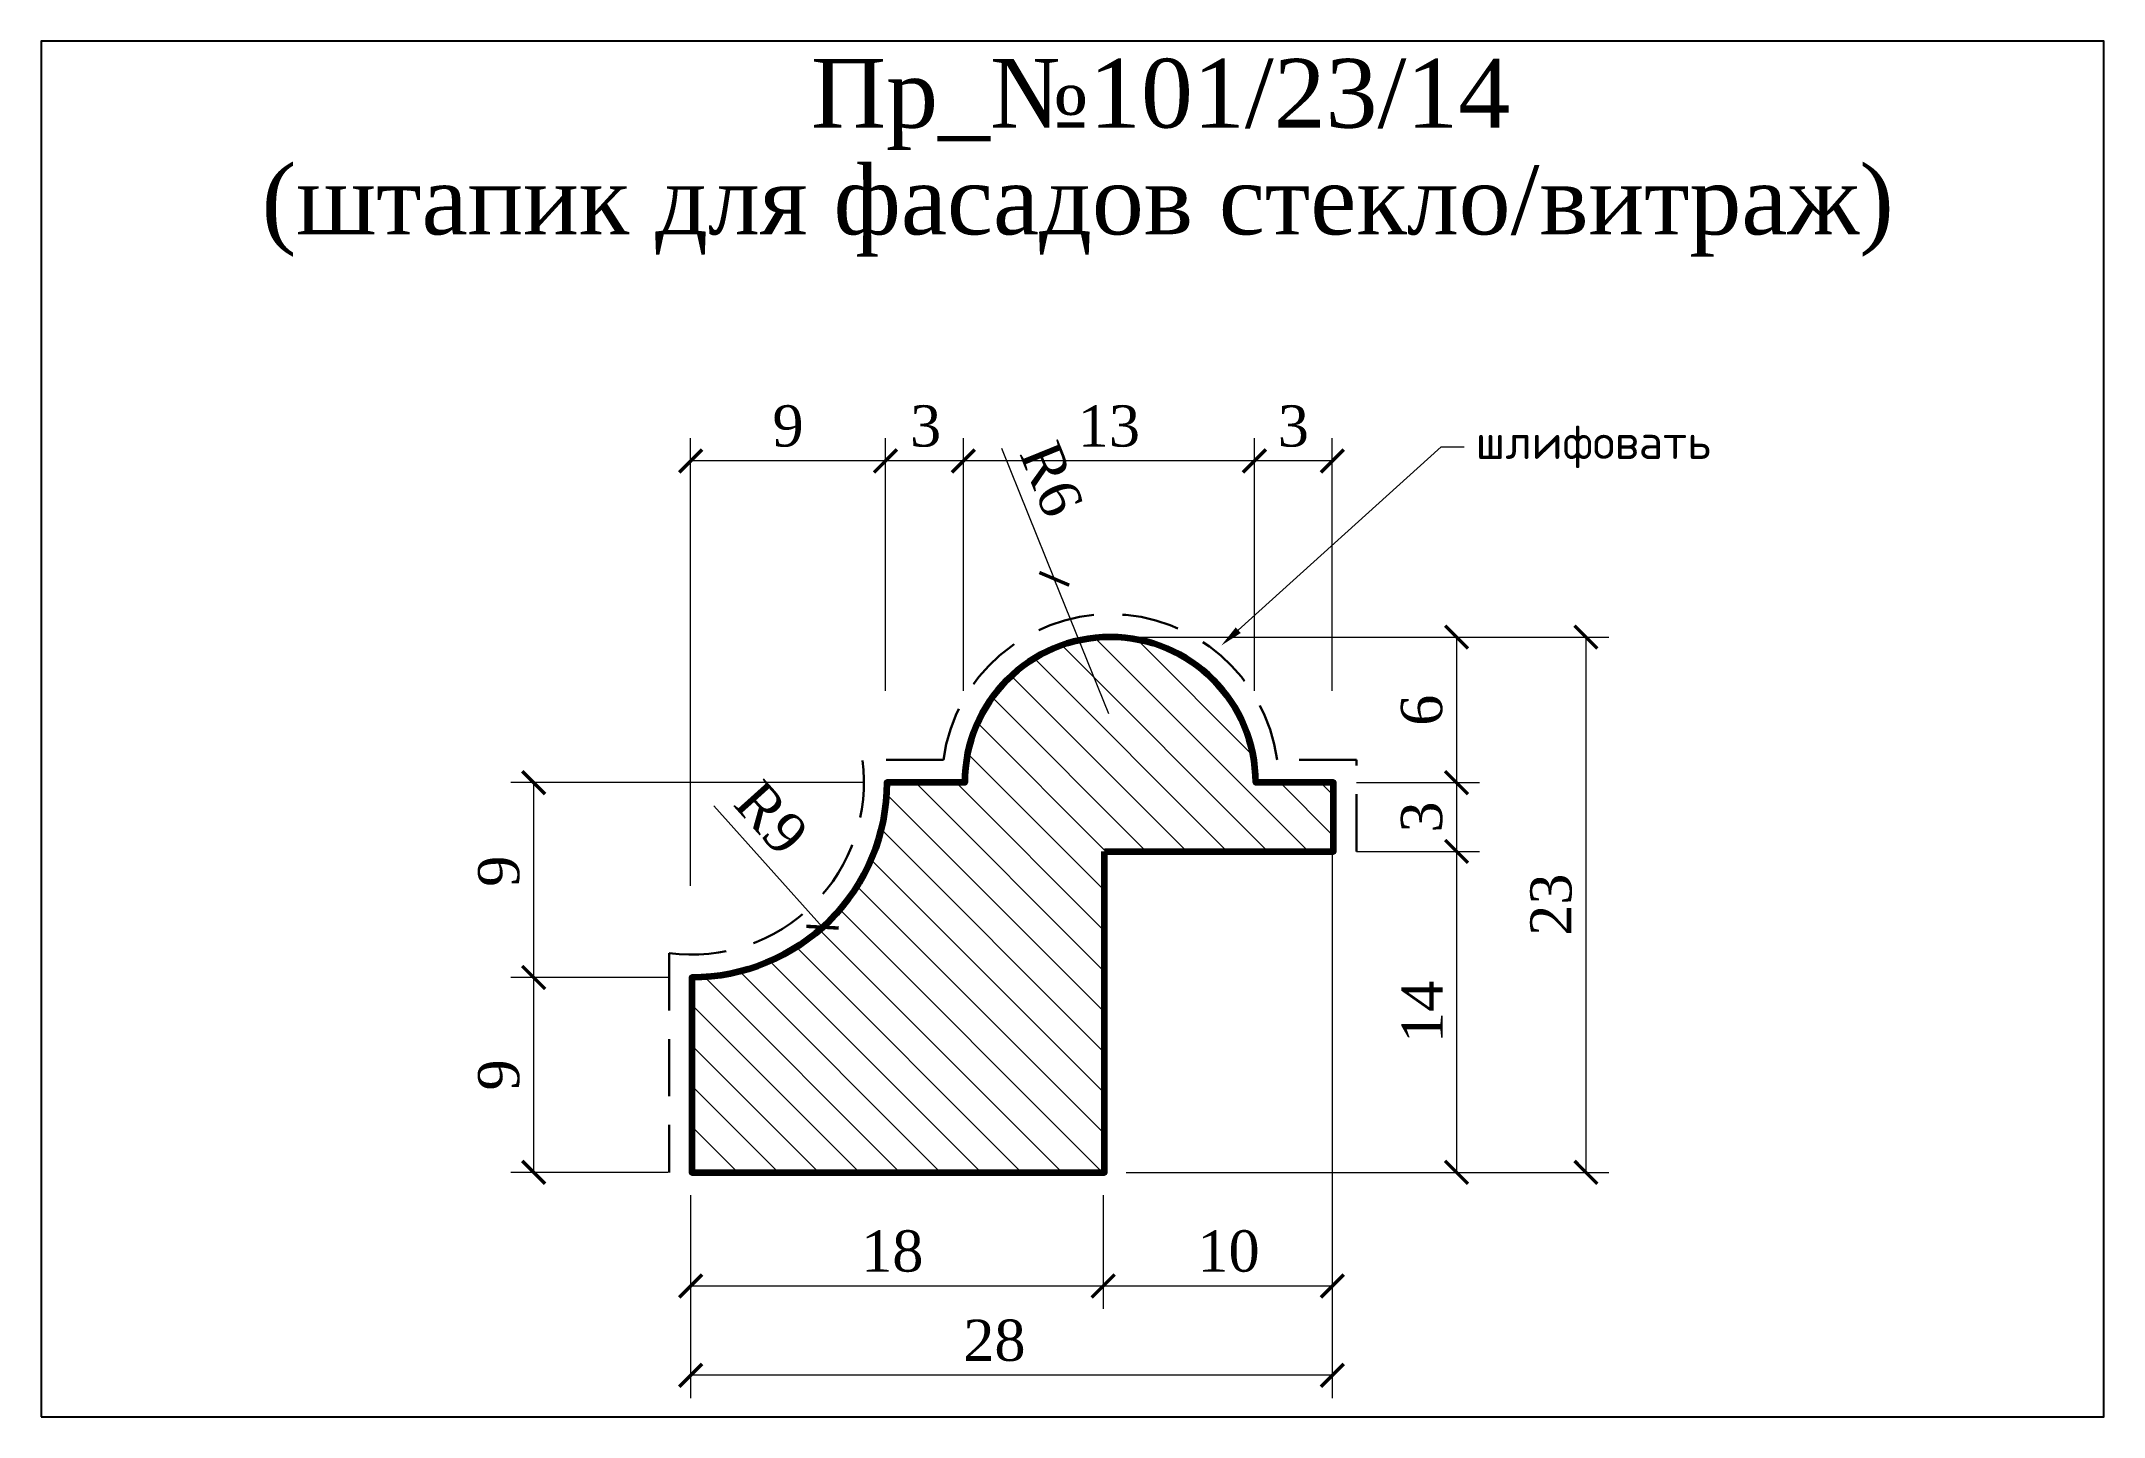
# Model space of a CAD drawing. Header units: millimetres. Extents: x 305851 to 305941, y -90503.8 to -90443.8.
import ezdxf
from ezdxf import colors
from ezdxf.entities.mleader import LeaderData, LeaderLine
from ezdxf.math import Vec2, Vec3

# ---------------------------------------------------------------- set-up
doc = ezdxf.new("R2010")
doc.units = ezdxf.units.MM
doc.header["$MEASUREMENT"] = 0
doc.linetypes.add('HIDDEN', pattern=[0.375, 0.25, -0.125])
doc.layers.add('Outside panel', color=7, linetype='Continuous', lineweight=18, true_color=0x7f5e57)
doc.layers.add('линия 50', color=1, linetype='Continuous', lineweight=211)
doc.layers.add('служебный слой РАЗМЕРЫ', color=7, linetype='Continuous', lineweight=9)
doc.layers.add('размеры в модели', color=7, linetype='Continuous')
doc.styles.add('ELECT', font='times.ttf')
doc.styles.get("Standard").update_dxf_attribs({"font": 'times.ttf'})
doc.styles.add('ЕСКД профили текст', font='isocpeur.ttf')
doc.dimstyles.new('M_1', dxfattribs={"dimtxt": 1.8, "dimasz": 1, "dimexe": 1, "dimexo": 1, "dimgap": 0.6, "dimtad": 1, "dimdec": 0, "dimdsep": 46, "dimtxsty": 'Standard', "dimblk": 'ARCHTICK', "dimcen": -5, "dimclrd": 7, "dimclre": 7, "dimclrt": 7, "dimadec": 0, "dimazin": 0, "dimtfac": 1, "dimtdec": 0, "dimtmove": 0, "dimatfit": 3, "dimfxl": 1, "dimtolj": 1, "dimtzin": 0, "dimlwd": 5, "dimlwe": 5, "dimarcsym": 0})

# ---------------------------------------------------------------- blocks, each defined once
blk = doc.blocks.new('_ArchTick')
at = {"color": 0, "linetype": 'ByBlock', "const_width": 0.15}
blk.add_lwpolyline([(-0.5, -0.5), (0.5, 0.5)], dxfattribs=at)
blk = doc.blocks.new('*D16')
at = {"layer": 'Defpoints', "color": 0, "ltscale": 1000, "transparency": 16777216}
for p in [(305895.212, -90467.276), (305897.595, -90473.162)]:
    blk.add_point(p, dxfattribs=at)
at = {"layer": 'размеры в модели', "color": 7, "lineweight": 5, "ltscale": 1000, "transparency": 16777216}
for p in [(305892.903, -90461.572), (305897.595, -90473.162)]:
    blk.add_line(p, (305895.212, -90467.276), dxfattribs=at)
at = {"layer": 'размеры в модели', "color": 7, "lineweight": 5, "ltscale": 1000, "transparency": 16777216, "rotation": 292.0379219030245}
blk.add_blockref('_ArchTick', (305895.212, -90467.276), dxfattribs=at)
at = {"layer": 'размеры в модели', "color": 7, "ltscale": 1000, "transparency": 16777216, "insert": (305895.087, -90462.929), "char_height": 1.8, "attachment_point": 5, "rotation": 292.03792}
blk.add_mtext('\\A1;R6', dxfattribs=at)
blk = doc.blocks.new('*D15')
at = {"layer": 'Defpoints', "color": 0, "ltscale": 1000, "transparency": 16777216}
for p in [(305879.422, -90476.149), (305885.102, -90482.472)]:
    blk.add_point(p, dxfattribs=at)
at = {"layer": 'размеры в модели', "color": 7, "lineweight": 5, "ltscale": 1000, "transparency": 16777216}
blk.add_line((305880.352, -90477.184), (305885.102, -90482.472), dxfattribs=at)
blk.add_arc((305879.422, -90476.149), 8.5, 276.74068, 318.67507, dxfattribs=at)
at = {"layer": 'размеры в модели', "color": 7, "lineweight": 5, "ltscale": 1000, "transparency": 16777216, "rotation": 311.9343902578816}
blk.add_blockref('_ArchTick', (305885.102, -90482.472), dxfattribs=at)
at = {"layer": 'размеры в модели', "color": 7, "ltscale": 1000, "transparency": 16777216, "insert": (305882.865, -90477.71), "char_height": 1.8, "attachment_point": 5, "rotation": 311.93439}
blk.add_mtext('\\A1;R9', dxfattribs=at)
blk = doc.blocks.new('*D14')
at = {"layer": 'Defpoints', "color": 0, "ltscale": 1000, "transparency": 16777216}
for p in [(305872.495, -90476.166), (305887.845, -90476.166), (305879.403, -90484.666)]:
    blk.add_point(p, dxfattribs=at)
at = {"layer": 'размеры в модели', "color": 7, "lineweight": 5, "ltscale": 1000, "transparency": 16777216}
for p, q in [((305886.845, -90476.166), (305871.495, -90476.166)), ((305872.495, -90484.666), (305872.495, -90476.166)), ((305878.403, -90484.666), (305871.495, -90484.666))]:
    blk.add_line(p, q, dxfattribs=at)
for p, rotation in [((305872.495, -90476.166), 90), ((305872.495, -90484.666), 270)]:
    blk.add_blockref('_ArchTick', p, dxfattribs=dict(at, rotation=rotation))
at = {"layer": 'размеры в модели', "color": 7, "ltscale": 1000, "transparency": 16777216, "insert": (305870.977, -90480.03), "char_height": 1.8, "attachment_point": 5, "rotation": 90}
blk.add_mtext('\\A1;9', dxfattribs=at)
blk = doc.blocks.new('*D13')
at = {"layer": 'Defpoints', "color": 0, "ltscale": 1000, "transparency": 16777216}
for p in [(305872.495, -90484.666), (305879.403, -90484.666), (305879.345, -90493.166)]:
    blk.add_point(p, dxfattribs=at)
at = {"layer": 'размеры в модели', "color": 7, "lineweight": 5, "ltscale": 1000, "transparency": 16777216}
for p, q in [((305878.403, -90484.666), (305871.495, -90484.666)), ((305872.495, -90493.166), (305872.495, -90484.666)), ((305878.345, -90493.166), (305871.495, -90493.166))]:
    blk.add_line(p, q, dxfattribs=at)
for p, rotation in [((305872.495, -90484.666), 90), ((305872.495, -90493.166), 270)]:
    blk.add_blockref('_ArchTick', p, dxfattribs=dict(at, rotation=rotation))
at = {"layer": 'размеры в модели', "color": 7, "ltscale": 1000, "transparency": 16777216, "insert": (305870.977, -90488.916), "char_height": 1.8, "attachment_point": 5, "rotation": 90}
blk.add_mtext('\\A1;9', dxfattribs=at)
blk = doc.blocks.new('*D12')
at = {"layer": 'Defpoints', "color": 0, "ltscale": 1000, "transparency": 16777216}
for p in [(305879.345, -90462.135), (305887.845, -90473.162), (305879.345, -90481.662)]:
    blk.add_point(p, dxfattribs=at)
at = {"layer": 'размеры в модели', "color": 7, "lineweight": 5, "ltscale": 1000, "transparency": 16777216}
for p, q in [((305879.345, -90480.662), (305879.345, -90461.135)), ((305887.845, -90472.162), (305887.845, -90461.135)), ((305887.845, -90462.135), (305879.345, -90462.135))]:
    blk.add_line(p, q, dxfattribs=at)
at = {"layer": 'размеры в модели', "color": 7, "lineweight": 5, "ltscale": 1000, "transparency": 16777216, "rotation": 180}
blk.add_blockref('_ArchTick', (305879.345, -90462.135), dxfattribs=at)
at = {"layer": 'размеры в модели', "color": 7, "lineweight": 5, "ltscale": 1000, "transparency": 16777216}
blk.add_blockref('_ArchTick', (305887.845, -90462.135), dxfattribs=at)
at = {"layer": 'размеры в модели', "color": 7, "ltscale": 1000, "transparency": 16777216, "insert": (305883.595, -90460.616), "char_height": 1.8, "attachment_point": 5}
blk.add_mtext('\\A1;9', dxfattribs=at)
blk = doc.blocks.new('*D11')
at = {"layer": 'Defpoints', "color": 0, "ltscale": 1000, "transparency": 16777216}
for p in [(305887.845, -90462.135), (305887.845, -90473.162), (305891.245, -90473.162)]:
    blk.add_point(p, dxfattribs=at)
at = {"layer": 'размеры в модели', "color": 7, "lineweight": 5, "ltscale": 1000, "transparency": 16777216}
for p, q in [((305887.845, -90472.162), (305887.845, -90461.135)), ((305891.245, -90472.162), (305891.245, -90461.135)), ((305891.245, -90462.135), (305887.845, -90462.135))]:
    blk.add_line(p, q, dxfattribs=at)
at = {"layer": 'размеры в модели', "color": 7, "lineweight": 5, "ltscale": 1000, "transparency": 16777216, "rotation": 180}
blk.add_blockref('_ArchTick', (305887.845, -90462.135), dxfattribs=at)
at = {"layer": 'размеры в модели', "color": 7, "lineweight": 5, "ltscale": 1000, "transparency": 16777216}
blk.add_blockref('_ArchTick', (305891.245, -90462.135), dxfattribs=at)
at = {"layer": 'размеры в модели', "color": 7, "ltscale": 1000, "transparency": 16777216, "insert": (305889.597, -90460.619), "char_height": 1.8, "attachment_point": 5}
blk.add_mtext('\\A1;3', dxfattribs=at)
blk = doc.blocks.new('*D10')
at = {"layer": 'Defpoints', "color": 0, "ltscale": 1000, "transparency": 16777216}
for p in [(305891.245, -90462.135), (305891.245, -90473.162), (305903.945, -90473.162)]:
    blk.add_point(p, dxfattribs=at)
at = {"layer": 'размеры в модели', "color": 7, "lineweight": 5, "ltscale": 1000, "transparency": 16777216}
for p, q in [((305891.245, -90472.162), (305891.245, -90461.135)), ((305903.945, -90472.162), (305903.945, -90461.135)), ((305903.945, -90462.135), (305891.245, -90462.135))]:
    blk.add_line(p, q, dxfattribs=at)
at = {"layer": 'размеры в модели', "color": 7, "lineweight": 5, "ltscale": 1000, "transparency": 16777216, "rotation": 180}
blk.add_blockref('_ArchTick', (305891.245, -90462.135), dxfattribs=at)
at = {"layer": 'размеры в модели', "color": 7, "lineweight": 5, "ltscale": 1000, "transparency": 16777216}
blk.add_blockref('_ArchTick', (305903.945, -90462.135), dxfattribs=at)
at = {"layer": 'размеры в модели', "color": 7, "ltscale": 1000, "transparency": 16777216, "insert": (305897.595, -90460.619), "char_height": 1.8, "attachment_point": 5}
blk.add_mtext('\\A1;13', dxfattribs=at)
blk = doc.blocks.new('*D9')
at = {"layer": 'Defpoints', "color": 0, "ltscale": 1000, "transparency": 16777216}
for p in [(305903.945, -90462.135), (305903.945, -90473.162), (305907.345, -90473.162)]:
    blk.add_point(p, dxfattribs=at)
at = {"layer": 'размеры в модели', "color": 7, "lineweight": 5, "ltscale": 1000, "transparency": 16777216}
for p, q in [((305903.945, -90472.162), (305903.945, -90461.135)), ((305907.345, -90472.162), (305907.345, -90461.135)), ((305907.345, -90462.135), (305903.945, -90462.135))]:
    blk.add_line(p, q, dxfattribs=at)
at = {"layer": 'размеры в модели', "color": 7, "lineweight": 5, "ltscale": 1000, "transparency": 16777216, "rotation": 180}
blk.add_blockref('_ArchTick', (305903.945, -90462.135), dxfattribs=at)
at = {"layer": 'размеры в модели', "color": 7, "lineweight": 5, "ltscale": 1000, "transparency": 16777216}
blk.add_blockref('_ArchTick', (305907.345, -90462.135), dxfattribs=at)
at = {"layer": 'размеры в модели', "color": 7, "ltscale": 1000, "transparency": 16777216, "insert": (305905.645, -90460.619), "char_height": 1.8, "attachment_point": 5}
blk.add_mtext('\\A1;3', dxfattribs=at)
blk = doc.blocks.new('*D8')
at = {"layer": 'Defpoints', "color": 0, "ltscale": 1000, "transparency": 16777216}
for p in [(305907.403, -90479.166), (305897.345, -90493.166), (305912.765, -90493.166)]:
    blk.add_point(p, dxfattribs=at)
at = {"layer": 'размеры в модели', "color": 7, "lineweight": 5, "ltscale": 1000, "transparency": 16777216}
for p, q in [((305908.403, -90479.166), (305913.765, -90479.166)), ((305912.765, -90479.166), (305912.765, -90493.166)), ((305898.345, -90493.166), (305913.765, -90493.166))]:
    blk.add_line(p, q, dxfattribs=at)
for p, rotation in [((305912.765, -90479.166), 90), ((305912.765, -90493.166), 270)]:
    blk.add_blockref('_ArchTick', p, dxfattribs=dict(at, rotation=rotation))
at = {"layer": 'размеры в модели', "color": 7, "ltscale": 1000, "transparency": 16777216, "insert": (305911.265, -90486.166), "char_height": 1.8, "attachment_point": 5, "rotation": 90}
blk.add_mtext('\\A1;14', dxfattribs=at)
blk = doc.blocks.new('*D7')
at = {"layer": 'Defpoints', "color": 0, "ltscale": 1000, "transparency": 16777216}
for p in [(305907.403, -90476.166), (305907.403, -90479.166), (305912.765, -90479.166)]:
    blk.add_point(p, dxfattribs=at)
at = {"layer": 'размеры в модели', "color": 7, "lineweight": 5, "ltscale": 1000, "transparency": 16777216}
for p, q in [((305908.403, -90476.166), (305913.765, -90476.166)), ((305912.765, -90476.166), (305912.765, -90479.166)), ((305908.403, -90479.166), (305913.765, -90479.166))]:
    blk.add_line(p, q, dxfattribs=at)
for p, rotation in [((305912.765, -90476.166), 90), ((305912.765, -90479.166), 270)]:
    blk.add_blockref('_ArchTick', p, dxfattribs=dict(at, rotation=rotation))
at = {"layer": 'размеры в модели', "color": 7, "ltscale": 1000, "transparency": 16777216, "insert": (305911.249, -90477.666), "char_height": 1.8, "attachment_point": 5, "rotation": 90}
blk.add_mtext('\\A1;3', dxfattribs=at)
blk = doc.blocks.new('*D6')
at = {"layer": 'Defpoints', "color": 0, "ltscale": 1000, "transparency": 16777216}
for p in [(305897.653, -90469.816), (305907.403, -90476.166), (305912.765, -90476.166)]:
    blk.add_point(p, dxfattribs=at)
at = {"layer": 'размеры в модели', "color": 7, "lineweight": 5, "ltscale": 1000, "transparency": 16777216}
for p, q in [((305898.653, -90469.816), (305913.765, -90469.816)), ((305912.765, -90469.816), (305912.765, -90476.166)), ((305908.403, -90476.166), (305913.765, -90476.166))]:
    blk.add_line(p, q, dxfattribs=at)
for p, rotation in [((305912.765, -90469.816), 90), ((305912.765, -90476.166), 270)]:
    blk.add_blockref('_ArchTick', p, dxfattribs=dict(at, rotation=rotation))
at = {"layer": 'размеры в модели', "color": 7, "ltscale": 1000, "transparency": 16777216, "insert": (305911.249, -90473.008), "char_height": 1.8, "attachment_point": 5, "rotation": 90}
blk.add_mtext('\\A1;6', dxfattribs=at)
blk = doc.blocks.new('*D5')
at = {"layer": 'Defpoints', "color": 0, "ltscale": 1000, "transparency": 16777216}
for p in [(305897.653, -90469.816), (305897.345, -90493.166), (305918.411, -90493.166)]:
    blk.add_point(p, dxfattribs=at)
at = {"layer": 'размеры в модели', "color": 7, "lineweight": 5, "ltscale": 1000, "transparency": 16777216}
for p, q in [((305898.653, -90469.816), (305919.411, -90469.816)), ((305918.411, -90469.816), (305918.411, -90493.166)), ((305898.345, -90493.166), (305919.411, -90493.166))]:
    blk.add_line(p, q, dxfattribs=at)
for p, rotation in [((305918.411, -90469.816), 90), ((305918.411, -90493.166), 270)]:
    blk.add_blockref('_ArchTick', p, dxfattribs=dict(at, rotation=rotation))
at = {"layer": 'размеры в модели', "color": 7, "ltscale": 1000, "transparency": 16777216, "insert": (305916.895, -90481.491), "char_height": 1.8, "attachment_point": 5, "rotation": 90}
blk.add_mtext('\\A1;23', dxfattribs=at)
blk = doc.blocks.new('*D4')
at = {"layer": 'Defpoints', "color": 0, "ltscale": 1000, "transparency": 16777216}
for p in [(305879.345, -90493.166), (305897.345, -90493.166), (305879.345, -90498.126)]:
    blk.add_point(p, dxfattribs=at)
at = {"layer": 'размеры в модели', "color": 7, "lineweight": 5, "ltscale": 1000, "transparency": 16777216}
for p, q in [((305879.345, -90494.166), (305879.345, -90499.126)), ((305897.345, -90494.166), (305897.345, -90499.126)), ((305897.345, -90498.126), (305879.345, -90498.126))]:
    blk.add_line(p, q, dxfattribs=at)
at = {"layer": 'размеры в модели', "color": 7, "lineweight": 5, "ltscale": 1000, "transparency": 16777216, "rotation": 180}
blk.add_blockref('_ArchTick', (305879.345, -90498.126), dxfattribs=at)
at = {"layer": 'размеры в модели', "color": 7, "lineweight": 5, "ltscale": 1000, "transparency": 16777216}
blk.add_blockref('_ArchTick', (305897.345, -90498.126), dxfattribs=at)
at = {"layer": 'размеры в модели', "color": 7, "ltscale": 1000, "transparency": 16777216, "insert": (305888.143, -90496.61), "char_height": 1.8, "attachment_point": 5}
blk.add_mtext('\\A1;18', dxfattribs=at)
blk = doc.blocks.new('*D3')
at = {"layer": 'Defpoints', "color": 0, "ltscale": 1000, "transparency": 16777216}
for p in [(305907.345, -90476.166), (305897.345, -90493.297), (305897.345, -90498.126)]:
    blk.add_point(p, dxfattribs=at)
at = {"layer": 'размеры в модели', "color": 7, "lineweight": 5, "ltscale": 1000, "transparency": 16777216}
for p, q in [((305907.345, -90477.166), (305907.345, -90499.126)), ((305897.345, -90494.297), (305897.345, -90499.126)), ((305907.345, -90498.126), (305897.345, -90498.126))]:
    blk.add_line(p, q, dxfattribs=at)
at = {"layer": 'размеры в модели', "color": 7, "lineweight": 5, "ltscale": 1000, "transparency": 16777216, "rotation": 180}
blk.add_blockref('_ArchTick', (305897.345, -90498.126), dxfattribs=at)
at = {"layer": 'размеры в модели', "color": 7, "lineweight": 5, "ltscale": 1000, "transparency": 16777216}
blk.add_blockref('_ArchTick', (305907.345, -90498.126), dxfattribs=at)
at = {"layer": 'размеры в модели', "color": 7, "ltscale": 1000, "transparency": 16777216, "insert": (305902.816, -90496.61), "char_height": 1.8, "attachment_point": 5}
blk.add_mtext('\\A1;10', dxfattribs=at)
blk = doc.blocks.new('*D2')
at = {"layer": 'Defpoints', "color": 0, "ltscale": 1000, "transparency": 16777216}
for p in [(305907.345, -90476.166), (305879.345, -90493.166), (305879.345, -90502.019)]:
    blk.add_point(p, dxfattribs=at)
at = {"layer": 'размеры в модели', "color": 7, "lineweight": 5, "ltscale": 1000, "transparency": 16777216}
for p, q in [((305907.345, -90477.166), (305907.345, -90503.019)), ((305879.345, -90494.166), (305879.345, -90503.019)), ((305907.345, -90502.019), (305879.345, -90502.019))]:
    blk.add_line(p, q, dxfattribs=at)
at = {"layer": 'размеры в модели', "color": 7, "lineweight": 5, "ltscale": 1000, "transparency": 16777216, "rotation": 180}
blk.add_blockref('_ArchTick', (305879.345, -90502.019), dxfattribs=at)
at = {"layer": 'размеры в модели', "color": 7, "lineweight": 5, "ltscale": 1000, "transparency": 16777216}
blk.add_blockref('_ArchTick', (305907.345, -90502.019), dxfattribs=at)
at = {"layer": 'размеры в модели', "color": 7, "ltscale": 1000, "transparency": 16777216, "insert": (305892.6, -90500.504), "char_height": 1.8, "attachment_point": 5}
blk.add_mtext('\\A1;28', dxfattribs=at)

msp = doc.modelspace()

# ---------------------------------------------------------------- hatches: boundary and pattern name
at = {"layer": 'Outside panel', "ltscale": 1000}
h = msp.add_hatch(dxfattribs=at)
h.set_pattern_fill('ANSI31', color=256, scale=10, angle=90)
h.set_pattern_definition([(135, (-4459.644, 278.8547), (-0.8838834765, -0.8838834765), [])])
h.paths.add_polyline_path([(305904.003, -90476.166), (305907.403, -90476.166), (305907.403, -90479.166), (305897.403, -90479.166), (305897.403, -90493.166), (305879.403, -90493.166), (305879.403, -90484.666, 0.414214), (305887.903, -90476.166), (305891.303, -90476.166, -1)])

# ---------------------------------------------------------------- linework, layer by layer
at = {"color": 6, "ltscale": 1000}
msp.add_lwpolyline([(305851.007, -90503.826), (305941.007, -90503.826), (305941.007, -90443.826), (305851.007, -90443.826)], close=True, dxfattribs=at)
at = {"layer": 'линия 50', "color": 1, "linetype": 'HIDDEN', "lineweight": 30, "ltscale": 10, "true_color": 0xff0909}
msp.add_lwpolyline([(305908.403, -90479.166), (305908.403, -90475.166), (305904.935, -90475.166, 0.872054), (305890.371, -90475.166), (305886.836, -90475.166, -0.494907), (305878.403, -90483.599), (305878.403, -90493.166)], format="xyb", dxfattribs=at)
at = {"layer": 'линия 50', "color": 7}
msp.add_lwpolyline([(305897.403, -90479.166), (305907.403, -90479.166), (305907.403, -90476.166), (305904.003, -90476.166, 1), (305891.303, -90476.166), (305887.903, -90476.166, -0.414214), (305879.403, -90484.666), (305879.403, -90493.166), (305897.403, -90493.166)], format="xyb", close=True, dxfattribs=at)

# ---------------------------------------------------------------- texts
at = {"color": 7, "ltscale": 1000, "style": 'ELECT'}
for s, p in [('Пр_№101/23/14', (305884.603, -90447.594)), ('(штапик для фасадов стекло/витраж)', (305860.623, -90452.251))]:
    msp.add_text(s, height=3, dxfattribs=at).set_placement(p)

# ---------------------------------------------------------------- dimensions: what is measured, and where the dimension line sits
at = {"layer": 'размеры в модели', "color": 0, "ltscale": 1000}
for base, p1, p2, angle, picture, middle in [((305879.344538115, -90462.134521306), (305887.844538115, -90473.162286839), (305879.344538115, -90481.662286839), 180, '*D12', (305883.594538115, -90460.616352596)), ((305891.245, -90462.135), (305903.945, -90473.162), (305891.245, -90473.162), 180, '*D10', (305897.595, -90460.619)), ((305912.765, -90479.166), (305907.403, -90476.166), (305907.403, -90479.166), 90, '*D7', (305911.249, -90477.666)), ((305912.765, -90493.166), (305907.403, -90479.166), (305897.345, -90493.166), 90, '*D8', (305911.265, -90486.166))]:
    dim = msp.add_linear_dim(base=base, p1=p1, p2=p2, angle=angle, dimstyle='M_1', override={"dimtxt": 1.8}, dxfattribs=at)
    dim.commit()
    dim.dimension.update_dxf_attribs({"geometry": picture, "text_midpoint": middle})
for base, p1, p2, angle, picture, middle in [((305887.845, -90462.135), (305891.245, -90473.162), (305887.845, -90473.162), 180, '*D11', (305889.597, -90462.135)), ((305903.945, -90462.135), (305907.345, -90473.162), (305903.945, -90473.162), 180, '*D9', (305905.645, -90462.135)), ((305918.411, -90493.166), (305897.653, -90469.816), (305897.345, -90493.166), 90, '*D5', (305918.411, -90481.491)), ((305912.765, -90476.166), (305897.653, -90469.816), (305907.403, -90476.166), 90, '*D6', (305912.765, -90473.008)), ((305879.345, -90502.019), (305907.345, -90476.166), (305879.345, -90493.166), 180, '*D2', (305892.6, -90502.019)), ((305897.345, -90498.126), (305907.345, -90476.166), (305897.345, -90493.297), 180, '*D3', (305902.816, -90498.126)), ((305879.345, -90498.126), (305897.345, -90493.166), (305879.345, -90493.166), 180, '*D4', (305888.143, -90498.126))]:
    dim = msp.add_linear_dim(base=base, p1=p1, p2=p2, angle=angle, dimstyle='M_1', override={"dimtxt": 1.8}, dxfattribs=at)
    dim.commit()
    dim.dimension.update_dxf_attribs({"geometry": picture, "text_midpoint": middle, "dimtype": 128})
dim = msp.add_radius_dim(center=(305897.595, -90473.162), mpoint=(305895.212, -90467.276), dimstyle='M_1', override={"dimtxt": 1.8}, dxfattribs=at)
dim.commit()
dim.dimension.update_dxf_attribs({"geometry": '*D16', "text_midpoint": (305895.087, -90462.929)})
for base, p1, p2, picture, middle in [((305872.495266872, -90476.165901617), (305879.403021114, -90484.665901617), (305887.844538115, -90476.165901617), '*D14', (305872.495266872, -90480.029932789)), ((305872.495266872, -90484.665901617), (305879.344538115, -90493.165901617), (305879.403021114, -90484.665901617), '*D13', (305872.495266872, -90488.915901617))]:
    dim = msp.add_linear_dim(base=base, p1=p1, p2=p2, angle=90, dimstyle='M_1', dxfattribs=at)
    dim.commit()
    dim.dimension.update_dxf_attribs({"geometry": picture, "text_midpoint": middle, "dimtype": 128})
dim = msp.add_radius_dim(center=(305879.42183, -90476.148954), mpoint=(305885.102203, -90482.472194), dimstyle='M_1', override={"dimtxt": 1.8}, dxfattribs=at)
dim.commit()
dim.dimension.update_dxf_attribs({"geometry": '*D15', "text_midpoint": (305881.735945, -90478.724966), "dimtype": 132})

# ---------------------------------------------------------------- leaders
at = {"layer": 'служебный слой РАЗМЕРЫ'}
ml = msp.add_multileader_mtext('Standard', dxfattribs=at)
ml.set_content('\\A1;шлифовать', color=256, style='ЕСКД профили текст')
ml.set_leader_properties(color=256, linetype='ByLayer', lineweight=-1)
ml.build(insert=Vec2(0, 0))
ml.multileader.update_dxf_attribs({"dogleg_length": 1, "arrow_head_size": 1})
ctx = ml.context
ctx.base_point, ctx.char_height, ctx.arrow_head_size, ctx.landing_gap_size, ctx.plane_origin = Vec3(305913.099, -90461.523), 1.5, 1, 0.5, Vec3(305926.574, -90435.355)
notes = []
notes.append((ctx, [(1, (1, 1, 0), (305912.099, -90461.523), (1, 0), 1, [(0, [(305902.499, -90470.186)], 0, [])])]))
ctx.mtext.insert, ctx.mtext.flow_direction = Vec3(305913.599, -90460.548), 5
for ctx, leaders in notes:
    for number, flags, end, landing, length, lines in leaders:
        leader = LeaderData()
        leader.index, (leader.has_last_leader_line, leader.has_dogleg_vector, leader.attachment_direction) = number, flags
        leader.last_leader_point, leader.dogleg_vector, leader.dogleg_length = Vec3(end), Vec3(landing), length
        for number, points, colour, breaks in lines:
            line = LeaderLine()
            line.index, line.vertices, line.color, line.breaks = number, Vec3.list(points), colors.encode_raw_color(colour), breaks
            leader.lines.append(line)
        ctx.leaders.append(leader)

doc.saveas('drawing.dxf')
